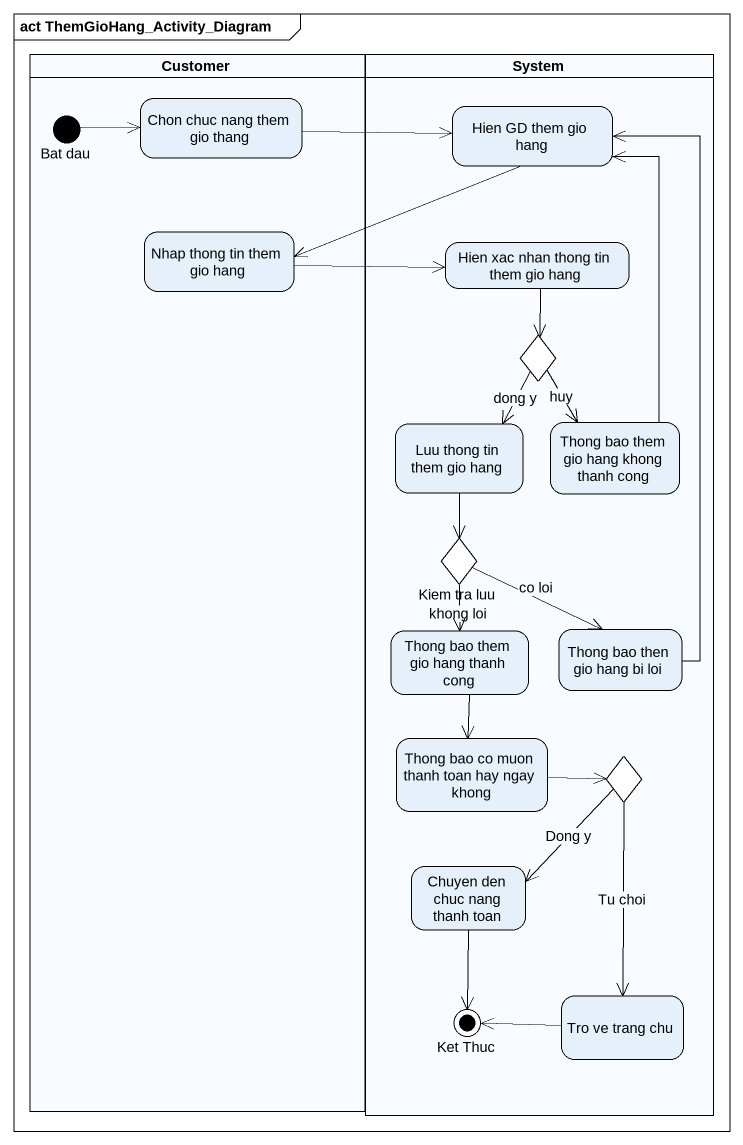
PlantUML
@startuml
mainframe act ThemGioHang_Activity_Diagram
hide empty description
state Customer <<partition>> {
  state "Bat dau" as Bat_dau <<start>>
  state "Chon chuc nang them gio thang" as Chon_chuc_nang_them_gio
  state "Nhap thong tin them gio hang" as Nhap_thong_tin_them_gio_hang
}
state System <<partition>> {
  state "Hien GD them gio hang" as Hien_GD_them_gio_hang
  state "Hien xac nhan thong tin them gio hang" as Hien_xac_nhan_thong_tin
  state choice1 <<choice>>
  state "Luu thong tin them gio hang" as Luu_thong_tin_them_gio_hang
  state "Thong bao them gio hang khong thanh cong" as Thong_bao_them_gio_hang
  state "Kiem tra luu" as Kiem_tra_luu <<choice>>
  state "Thong bao them gio hang thanh cong" as Thong_bao_them_gio_hang_2
  state "Thong bao then gio hang bi loi" as Thong_bao_then_gio_hang_bi
  state "Thong bao co muon thanh toan hay ngay khong" as Thong_bao_co_muon_thanh
  state choice2 <<choice>>
  state "Chuyen den chuc nang thanh toan" as Chuyen_den_chuc_nang_thanh
  state "Ket Thuc" as Ket_Thuc <<end>>
  state "Tro ve trang chu" as Tro_ve_trang_chu
}
Bat_dau -right-> Chon_chuc_nang_them_gio
Chon_chuc_nang_them_gio -right-> Hien_GD_them_gio_hang
Hien_GD_them_gio_hang -left-> Nhap_thong_tin_them_gio_hang
Nhap_thong_tin_them_gio_hang -right-> Hien_xac_nhan_thong_tin
Hien_xac_nhan_thong_tin --> choice1
choice1 --> Luu_thong_tin_them_gio_hang : dong y
choice1 --> Thong_bao_them_gio_hang : huy
Luu_thong_tin_them_gio_hang --> Kiem_tra_luu
Thong_bao_them_gio_hang -up-> Hien_GD_them_gio_hang
Kiem_tra_luu --> Thong_bao_them_gio_hang_2 : khong loi
Kiem_tra_luu --> Thong_bao_then_gio_hang_bi : co loi
Thong_bao_them_gio_hang_2 --> Thong_bao_co_muon_thanh
Thong_bao_then_gio_hang_bi -up-> Hien_GD_them_gio_hang
Thong_bao_co_muon_thanh -right-> choice2
choice2 --> Chuyen_den_chuc_nang_thanh : Dong y
choice2 --> Tro_ve_trang_chu : Tu choi
Chuyen_den_chuc_nang_thanh --> Ket_Thuc
Tro_ve_trang_chu -left-> Ket_Thuc
@enduml
